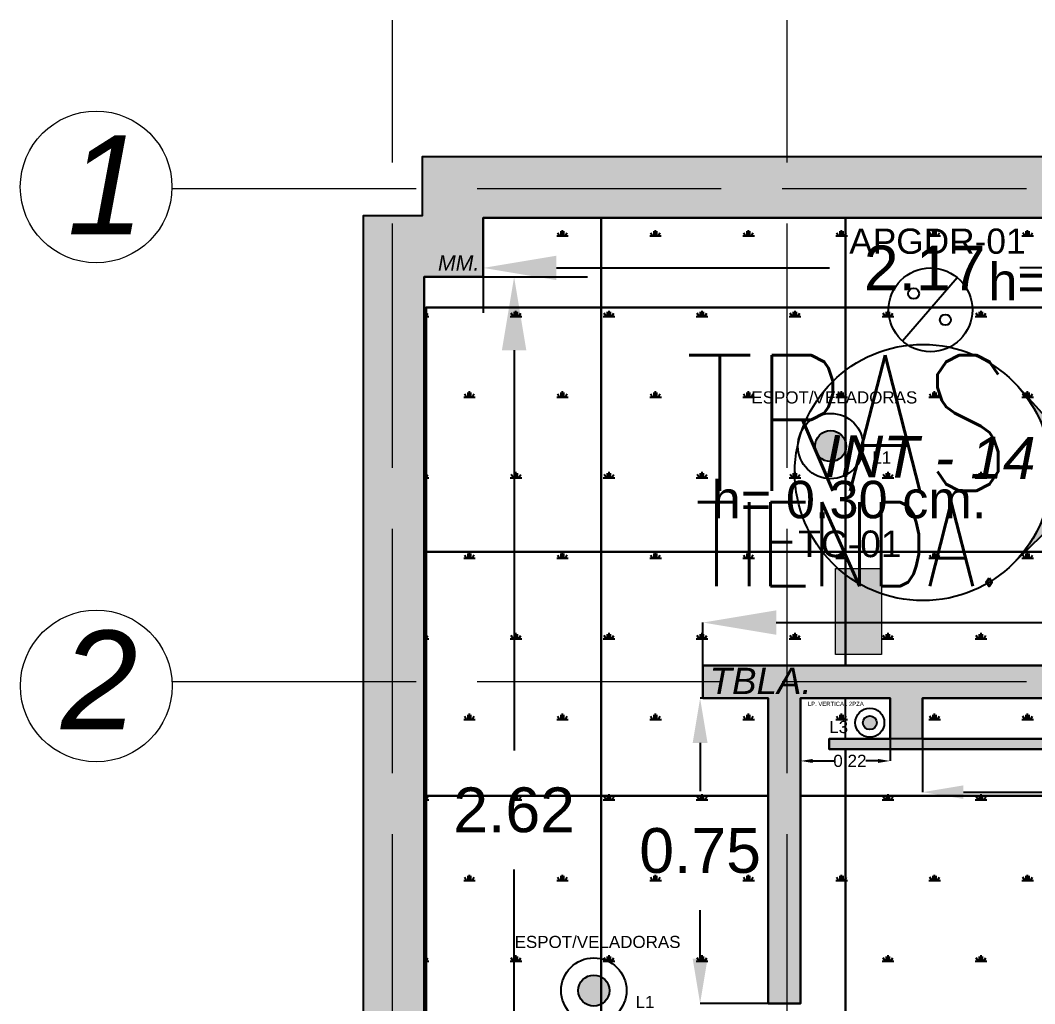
# Model space of a CAD drawing. Header units: millimetres. Extents: x 10930 to 21977, y 3784 to 7635.
# Drawn here: x 10966.453 to 10968.946, y 3820.584 to 3823.001 of the extents above; entities that cross this region are included whole.
import ezdxf

# ---------------------------------------------------------------- set-up
doc = ezdxf.new("R2010")
doc.units = ezdxf.units.MM
doc.linetypes.add('ACAD_ISO02W100', pattern=[15, 12, -3])
for name, color, linetype, lineweight in [('CONTACTOS', 40, 'Continuous', 18), ('COTAS', 161, 'ACAD_ISO02W100', 20), ('INFORMACION DE AREAS', 252, 'Continuous', 18), ('LUMINARIAS', 3, 'Continuous', 18), ('MURO TABLAROKA', 253, 'Continuous', 25), ('PLAFON', 151, 'Continuous', 25)]:
    doc.layers.add(name, color=color, linetype=linetype, lineweight=lineweight)
for name, color, linetype in [('IMAGENES', 191, 'Continuous'), ('MEDIDAS.', 75, 'Continuous'), ('MUROS ACABADO.', 201, 'Continuous'), ('PISO PATIO PUBLICO', 142, 'Continuous'), ('TRAZO ARQUITECTONICO', 251, 'Continuous')]:
    doc.layers.add(name, color=color, linetype=linetype)
doc.styles.add('ROMANS', font='romans.shx', dxfattribs={"width": 0.75})
doc.styles.get("Standard").update_dxf_attribs({"font": 'arial.ttf'})
doc.dimstyles.get("Standard").update_dxf_attribs({"dimtxt": 0.15, "dimasz": 0.18, "dimexe": 0.18, "dimexo": 0.0625, "dimgap": 0.09, "dimtad": 0, "dimtih": 1, "dimtoh": 1, "dimzin": 0, "dimdsep": 46, "dimtxsty": 'Standard', "dimblk2": 'ARCHTICK', "dimcen": 0.09, "dimadec": 0, "dimazin": 0, "dimtfac": 1, "dimtofl": 0, "dimtmove": 0, "dimatfit": 3, "dimfxl": 1, "dimtolj": 1, "dimtzin": 0, "dimarcsym": 0})

# ---------------------------------------------------------------- blocks, each defined once
blk = doc.blocks.new('*D186')
at = {"layer": 'Defpoints', "color": 0, "transparency": 16777216}
for p in [(10967.59033561738, 3822.514856764903), (10969.76033561737, 3822.514856764903), (10969.76033561737, 3822.392102642578)]:
    blk.add_point(p, dxfattribs=at)
at = {"layer": 'MEDIDAS.', "color": 0, "lineweight": -2, "transparency": 16777216}
for p, q in [((10967.59033561738, 3822.452356764903), (10967.59033561738, 3822.282102642578)), ((10969.76033561737, 3822.452356764903), (10969.76033561737, 3822.282102642578)), ((10967.77033561738, 3822.392102642578), (10968.44153275244, 3822.392102642578)), ((10969.58033561737, 3822.392102642578), (10968.90913848232, 3822.392102642578))]:
    blk.add_line(p, q, dxfattribs=at)
at = {"layer": 'MEDIDAS.', "color": 0, "transparency": 16777216}
for points in [[(10967.77033561738, 3822.422102642578), (10967.77033561738, 3822.362102642578), (10967.59033561738, 3822.392102642578)], [(10969.58033561737, 3822.422102642578), (10969.58033561737, 3822.362102642578), (10969.76033561737, 3822.392102642578)]]:
    blk.add_solid(points, dxfattribs=at)
at = {"layer": 'MEDIDAS.', "color": 0, "transparency": 16777216, "insert": (10968.67533561738, 3822.392102642578), "char_height": 0.11, "attachment_point": 5}
blk.add_mtext('\\A1;2.17', dxfattribs=at)
blk = doc.blocks.new('_ArchTick')
at = {"color": 0, "linetype": 'ByBlock', "const_width": 0.15}
blk.add_lwpolyline([(-0.5, -0.5), (0.5, 0.5)], dxfattribs=at)
blk = doc.blocks.new('*D187')
at = {"layer": 'Defpoints', "color": 0, "transparency": 16777216}
for p in [(10968.13033561738, 3821.520730240819), (10968.13033561738, 3821.414856764903), (10972.08033561738, 3821.414856764903)]:
    blk.add_point(p, dxfattribs=at)
at = {"layer": 'MEDIDAS.', "color": 0, "lineweight": -2, "transparency": 16777216}
for p, q in [((10968.13033561738, 3821.414856764903), (10968.13033561738, 3821.520730240819)), ((10968.31033561738, 3821.520730240819), (10969.87209550824, 3821.520730240819)), ((10971.90033561738, 3821.520730240819), (10970.33857572652, 3821.520730240819)), ((10972.08033561738, 3821.414856764903), (10972.08033561738, 3821.520730240819))]:
    blk.add_line(p, q, dxfattribs=at)
at = {"layer": 'MEDIDAS.', "color": 0, "transparency": 16777216}
for points in [[(10968.31033561738, 3821.550730240819), (10968.31033561738, 3821.490730240819), (10968.13033561738, 3821.520730240819)], [(10971.90033561738, 3821.550730240819), (10971.90033561738, 3821.490730240819), (10972.08033561738, 3821.520730240819)]]:
    blk.add_solid(points, dxfattribs=at)
at = {"layer": 'MEDIDAS.', "color": 0, "transparency": 16777216, "insert": (10970.10533561738, 3821.520730240819), "char_height": 0.11, "attachment_point": 5}
blk.add_mtext('\\A1;3.95', dxfattribs=at)
blk = doc.blocks.new('*D188')
at = {"layer": 'Defpoints', "color": 0, "transparency": 16777216}
for p in [(10968.37033561738, 3821.234856764903), (10968.59033561737, 3821.234856764903), (10968.59033561737, 3821.180671051814)]:
    blk.add_point(p, dxfattribs=at)
at = {"layer": 'MEDIDAS.', "color": 0, "lineweight": -2, "transparency": 16777216}
for p, q in [((10968.37033561738, 3821.234856764903), (10968.37033561738, 3821.180671051814)), ((10968.59033561737, 3821.234856764903), (10968.59033561737, 3821.180671051814)), ((10968.40033561738, 3821.180671051814), (10968.45272868971, 3821.180671051814)), ((10968.56033561737, 3821.180671051814), (10968.53034806216, 3821.180671051814))]:
    blk.add_line(p, q, dxfattribs=at)
at = {"layer": 'MEDIDAS.', "color": 0, "transparency": 16777216}
for points in [[(10968.40033561738, 3821.185671051814), (10968.40033561738, 3821.175671051813), (10968.37033561738, 3821.180671051814)], [(10968.56033561737, 3821.185671051814), (10968.56033561737, 3821.175671051813), (10968.59033561737, 3821.180671051814)]]:
    blk.add_solid(points, dxfattribs=at)
at = {"layer": 'MEDIDAS.', "color": 0, "transparency": 16777216, "insert": (10968.49153837593, 3821.180671051814), "char_height": 0.03, "attachment_point": 5}
blk.add_mtext('\\A1;0.22', dxfattribs=at)
blk = doc.blocks.new('*D189')
at = {"layer": 'Defpoints', "color": 0, "transparency": 16777216}
for p in [(10968.67033561737, 3821.234856764903), (10971.78033561738, 3821.234856764903), (10971.78033561738, 3821.103968360661)]:
    blk.add_point(p, dxfattribs=at)
at = {"layer": 'MEDIDAS.', "color": 0, "lineweight": -2, "transparency": 16777216}
for p, q in [((10968.67033561737, 3821.234856764903), (10968.67033561737, 3821.103968360661)), ((10971.78033561738, 3821.234856764903), (10971.78033561738, 3821.103968360661)), ((10968.77033561738, 3821.103968360661), (10970.00312552188, 3821.103968360661)), ((10971.68033561738, 3821.103968360661), (10970.44754571287, 3821.103968360661))]:
    blk.add_line(p, q, dxfattribs=at)
at = {"layer": 'MEDIDAS.', "color": 0, "transparency": 16777216}
for points in [[(10968.77033561738, 3821.120635027328), (10968.77033561738, 3821.087301693995), (10968.67033561737, 3821.103968360661)], [(10971.68033561738, 3821.120635027328), (10971.68033561738, 3821.087301693995), (10971.78033561738, 3821.103968360661)]]:
    blk.add_solid(points, dxfattribs=at)
at = {"layer": 'MEDIDAS.', "color": 0, "transparency": 16777216, "insert": (10970.22533561738, 3821.103968360661), "char_height": 0.11, "attachment_point": 5}
blk.add_mtext('\\A1;3.11', dxfattribs=at)
blk = doc.blocks.new('*D190')
at = {"layer": 'Defpoints', "color": 0, "transparency": 16777216}
for p in [(10968.29033561738, 3821.334856764903), (10968.12342476111, 3820.584856764903), (10968.29033561738, 3820.584856764903)]:
    blk.add_point(p, dxfattribs=at)
at = {"layer": 'MEDIDAS.', "color": 0, "lineweight": -2, "transparency": 16777216}
for p, q in [((10968.29033561738, 3821.334856764903), (10968.12342476111, 3821.334856764903)), ((10968.12342476111, 3821.224856764903), (10968.12342476111, 3821.106019793553)), ((10968.12342476111, 3820.694856764903), (10968.12342476111, 3820.813693736254)), ((10968.29033561738, 3820.584856764903), (10968.12342476111, 3820.584856764903))]:
    blk.add_line(p, q, dxfattribs=at)
at = {"layer": 'MEDIDAS.', "color": 0, "transparency": 16777216}
for points in [[(10968.10509142778, 3821.224856764903), (10968.14175809444, 3821.224856764903), (10968.12342476111, 3821.334856764903)], [(10968.10509142778, 3820.694856764903), (10968.14175809444, 3820.694856764903), (10968.12342476111, 3820.584856764903)]]:
    blk.add_solid(points, dxfattribs=at)
at = {"layer": 'MEDIDAS.', "color": 0, "transparency": 16777216, "insert": (10968.12342476111, 3820.959856764905), "char_height": 0.11, "attachment_point": 5}
blk.add_mtext('\\A1;0.75', dxfattribs=at)
blk = doc.blocks.new('*D191')
at = {"layer": 'Defpoints', "color": 0, "transparency": 16777216}
for p in [(10967.44533561738, 3822.369856764903), (10967.44533561738, 3819.749856764903), (10967.66635054196, 3819.749856764903)]:
    blk.add_point(p, dxfattribs=at)
at = {"layer": 'MEDIDAS.', "color": 0, "lineweight": -2, "transparency": 16777216}
for p, q in [((10967.50783561738, 3822.369856764903), (10967.84635054196, 3822.369856764903)), ((10967.66635054196, 3822.189856764903), (10967.66635054196, 3821.206019793553)), ((10967.66635054196, 3819.929856764903), (10967.66635054196, 3820.913693736254)), ((10967.50783561738, 3819.749856764903), (10967.84635054196, 3819.749856764903))]:
    blk.add_line(p, q, dxfattribs=at)
at = {"layer": 'MEDIDAS.', "color": 0, "transparency": 16777216}
for points in [[(10967.63635054196, 3822.189856764903), (10967.69635054196, 3822.189856764903), (10967.66635054196, 3822.369856764903)], [(10967.63635054196, 3819.929856764903), (10967.69635054196, 3819.929856764903), (10967.66635054196, 3819.749856764903)]]:
    blk.add_solid(points, dxfattribs=at)
at = {"layer": 'MEDIDAS.', "color": 0, "transparency": 16777216, "insert": (10967.66635054196, 3821.059856764905), "char_height": 0.11, "attachment_point": 5}
blk.add_mtext('\\A1;2.62', dxfattribs=at)
blk = doc.blocks.new('ap1')
at = {"layer": 'CONTACTOS', "color": 40, "lineweight": -3}
blk.add_line((10962.78692366162, 3821.962360217649), (10963.02019660574, 3822.232211611167), dxfattribs=at)
for centre, radius in [((10962.90625189517, 3822.094768087514), 0.1785332441323952), ((10962.83415281895, 3822.164337890449), 0.02319879929056726), ((10962.9698698996, 3822.052303243444), 0.02319879929056726)]:
    blk.add_circle(centre, radius, dxfattribs=at)
at = {"layer": 'CONTACTOS', "color": 7}
blk.add_text('APGDR-01', height=0.1076795578653198, dxfattribs=at).set_placement((10962.55961474902, 3822.333851997921))
blk = doc.blocks.new('TAPA CIERGA')
at = {"layer": 'CONTACTOS'}
h = blk.add_hatch(color=256, dxfattribs=at)
h.dxf.hatch_style = 1
h.paths.add_polyline_path([(10982.11597859745, 3765.839178346157), (10982.22915335617, 3765.839178346157), (10982.22915335617, 3765.628634546169), (10982.11597859745, 3765.628634546169)])
blk.add_lwpolyline([(10982.11597859745, 3765.839178346157), (10982.22915335617, 3765.839178346157), (10982.22915335617, 3765.628634546169), (10982.11597859745, 3765.628634546169)], close=True, dxfattribs=at)
at = {"layer": 'CONTACTOS', "color": 7}
blk.add_text('TC-01', height=0.06548849947951645, dxfattribs=at).set_placement((10982.02409604594, 3765.867441449736))
blk = doc.blocks.new('r')
at = {"layer": 'LUMINARIAS', "lineweight": -3}
h = blk.add_hatch(color=3, dxfattribs=at)
h.dxf.hatch_style = 1
edge = h.paths.add_edge_path()
edge.add_arc((10983.48483243996, 3765.622245314481), 0.03056289707998673, 0, 360)
at = {"layer": 'LUMINARIAS', "color": 3, "lineweight": -3}
for radius in [0.06442939389983375, 0.03056289707998673]:
    blk.add_circle((10983.48483243996, 3765.622245314481), radius, dxfattribs=at)
at = {"layer": 'LUMINARIAS', "color": 7}
blk.add_text('ESPOT/VELADORAS', height=0.02391832121973676, dxfattribs=at).set_placement((10983.32878810995, 3765.706099446849))
at = {"layer": 'LUMINARIAS', "color": 10}
blk.add_text('L1', height=0.02391832121973676, dxfattribs=at).set_placement((10983.56698183317, 3765.587746890606))
blk = doc.blocks.new('piso de san isidro')
at = {"layer": 'PISO PATIO PUBLICO', "color": 144}
for points in [[(10967.44533561738, 3822.294856764902), (10967.88033561737, 3822.294856764902), (10967.88033561737, 3822.514856764902), (10967.59033561738, 3822.514856764902)], [(10968.48033561737, 3821.414856764903), (10968.48033561737, 3821.694856764902), (10967.88033561737, 3821.694856764902), (10967.88033561737, 3821.209856764903)], [(10969.08033561737, 3821.414856764903), (10969.08033561737, 3821.694856764902), (10968.48033561737, 3821.694856764902), (10968.48033561737, 3821.414856764903)], [(10968.48033561737, 3821.234856764903), (10968.48033561737, 3821.334856764903)], [(10968.37033561738, 3821.094856764902), (10968.48033561737, 3821.094856764902), (10968.48033561737, 3821.209856764903)], [(10968.48033561737, 3821.209856764903), (10968.48033561737, 3821.094856764902), (10969.08033561737, 3821.094856764902), (10969.08033561737, 3821.209856764903)], [(10968.29033561738, 3821.094856764902), (10967.88033561737, 3821.094856764902), (10967.88033561737, 3820.494856764902), (10968.48033561737, 3820.494856764902), (10968.48033561737, 3821.094856764902), (10968.37033561738, 3821.094856764902)]]:
    blk.add_lwpolyline(points, dxfattribs=at)
for points in [[(10967.88033561737, 3822.294856764902), (10968.48033561737, 3822.294856764902), (10968.48033561737, 3822.514856764902), (10967.88033561737, 3822.514856764902)], [(10968.48033561737, 3822.294856764902), (10969.08033561737, 3822.294856764902), (10969.08033561737, 3822.514856764902), (10968.48033561737, 3822.514856764902)], [(10967.45033561737, 3821.694856764902), (10967.88033561737, 3821.694856764902), (10967.88033561737, 3822.294856764902), (10967.45033561737, 3822.294856764902)], [(10967.88033561737, 3821.694856764902), (10968.48033561737, 3821.694856764902), (10968.48033561737, 3822.294856764902), (10967.88033561737, 3822.294856764902)], [(10968.48033561737, 3821.694856764902), (10969.08033561737, 3821.694856764902), (10969.08033561737, 3822.294856764902), (10968.48033561737, 3822.294856764902)], [(10967.45033561737, 3821.094856764902), (10967.88033561737, 3821.094856764902), (10967.88033561737, 3821.694856764902), (10967.45033561737, 3821.694856764902)], [(10967.45033561737, 3820.494856764902), (10967.88033561737, 3820.494856764902), (10967.88033561737, 3821.094856764902), (10967.45033561737, 3821.094856764902)], [(10968.48033561737, 3820.494856764902), (10969.08033561737, 3820.494856764902), (10969.08033561737, 3821.094856764902), (10968.48033561737, 3821.094856764902)]]:
    blk.add_lwpolyline(points, close=True, dxfattribs=at)
blk = doc.blocks.new('imagen direccion')
at = {"layer": 'IMAGENES'}
h = blk.add_hatch(color=151, dxfattribs=at)
h.dxf.hatch_style = 1
edge = h.paths.add_edge_path()
edge.add_line((10931.04164772395, 3827.909398196083), (10930.81017418893, 3828.095663545286))
edge.add_line((10930.81017418893, 3828.095663545286), (10930.61524931908, 3827.871433589997))
edge.add_arc((10930.84893123699, 3827.660364850604), 0.3148924443465658, 52.26521139902809, 137.9106757064466, ccw=False)
at = {"layer": 'IMAGENES', "color": 151}
blk.add_lwpolyline([(10931.04164772395, 3827.909398196083), (10930.81017418893, 3828.095663545286), (10930.61524931908, 3827.871433589997, -0.3921245748608314), (10931.04164772395, 3827.909398196083, 42.03721698194761)], format="xyb", dxfattribs=at)
blk.add_circle((10930.84893123699, 3827.660364850603), 0.314892444348787, dxfattribs=at)

msp = doc.modelspace()

# ---------------------------------------------------------------- hatches: boundary and pattern name
at = {"layer": 'LUMINARIAS', "lineweight": -3}
h = msp.add_hatch(color=3, dxfattribs=at)
h.dxf.hatch_style = 1
edge = h.paths.add_edge_path()
edge.add_arc((10968.54049035586, 3821.274680385273), 0.01690932828709835, 0, 360)
h = msp.add_hatch(color=3, dxfattribs=at)
h.dxf.hatch_style = 1
edge = h.paths.add_edge_path()
edge.add_arc((10968.54049035586, 3821.274680385273), 0.01690932828709835, 180, 540, ccw=False)
at = {"layer": 'MURO TABLAROKA'}
h = msp.add_hatch(color=151, dxfattribs=at)
h.dxf.hatch_style = 1
h.paths.add_polyline_path([(10969.76038642914, 3821.994856764903), (10969.76038642914, 3822.514856764903), (10969.84038642914, 3822.514856764903), (10969.84038642914, 3821.994856764903)])
h.paths.add_polyline_path([(10968.67038642914, 3821.334856764903), (10968.67038642914, 3821.234856764903), (10968.59038642914, 3821.234856764903), (10968.59038642914, 3821.334856764903)])
h.paths.add_polyline_path([(10968.13038642914, 3821.334856764903), (10968.13038642914, 3821.414856764903), (10972.08038642914, 3821.414856764903), (10972.08038642914, 3821.334856764903)])
h.paths.add_polyline_path([(10968.29038642914, 3820.584856764903), (10968.29038642914, 3821.334856764903), (10968.37038642914, 3821.334856764903), (10968.37038642914, 3820.584856764903)])
h.paths.add_polyline_path([(10971.78038642914, 3821.334856764903), (10971.78038642914, 3821.234856764903), (10971.86038642914, 3821.234856764903), (10971.86038642914, 3821.334856764903)])
h.paths.add_polyline_path([(10968.29033561738, 3819.859856764903), (10968.29033561738, 3819.449856764903), (10968.37033561738, 3819.449856764903), (10968.37033561738, 3819.859856764903)])
h.paths.add_polyline_path([(10967.44538642914, 3819.749856764903), (10968.29045063376, 3819.749856764903), (10968.29045063376, 3819.669856764903), (10967.44538642914, 3819.669856764903)])
h = msp.add_hatch(color=151, dxfattribs=at)
h.dxf.hatch_style = 1
h.paths.add_polyline_path([(10968.44033561738, 3821.234856764903), (10972.01033561738, 3821.234856764903), (10972.01033561738, 3821.209856764903), (10968.44033561738, 3821.209856764903)])
at = {"layer": 'MUROS ACABADO.'}
h = msp.add_hatch(dxfattribs=at)
h.set_pattern_fill('AR-CONC', color=140, scale=0.002)
h.set_pattern_definition([(49.99999999999999, (-21.65943924108797, 51.84960686980048), (0.364369337992008, -0.03187817107780617), [0.0381, -0.4191]), (355, (-21.65943924108797, 51.84960686980048), (-0.07048684284993868, 0.3821136904780703), [0.03048, -0.33528116834]), (100.4514447, (-21.62907522708797, 51.84695036280048), (0.2938824941807066, 0.3502355038243902), [0.03238001759999999, -0.3561804891999999]), (46.18420000000002, (-21.65943924108797, 51.95120686980048), (0.5421580817842598, -0.0840846558654543), [0.05714999999999997, -0.6286499999999996]), (96.63555760999994, (-21.61425944108797, 51.94419986980049), (0.474808268103006, 0.4948522491954431), [0.04857004628, -0.53427121632]), (351.1841511700001, (-21.65943924108797, 51.95120686980048), (0.4748082681299541, 0.4948522491710653), [0.04571993414, -0.50291946384]), (21, (-21.60863924108796, 51.92580686980048), (0.303228782538265, -0.2045303963741752), [0.0381, -0.4191]), (326.0000000000001, (-21.60863924108796, 51.92580686980048), (0.1236040566952941, 0.3683759322446385), [0.03048, -0.33528]), (71.45144499999999, (-21.58337017588796, 51.90876267000048), (0.4268328385574323, 0.1638455377718105), [0.03238001760000001, -0.3561798752]), (37.50000000000001, (-21.65943924108797, 51.84960686980048), (0.006177206501183633, 0.1691100777463062), [0, -0.331216, 0, -0.34036, 0, -0.33655]), (7.499999999999999, (-21.65943924108797, 51.84960686980048), (0.1336393250206115, 0.200361149636239), [0, -0.194056, 0, -0.323596, 0, -0.12827]), (327.5, (-21.77272324108797, 51.84960686980048), (0.2711811903337428, -0.01145748798534689), [0, -0.127, 0, -0.39624, 0, -0.52578]), (317.5, (-21.82352324108797, 51.84960686980048), (0.2962583627720361, 0.05085298206666606), [0, -0.1651, 0, -0.263144, 0, -0.37338])])
h.paths.add_polyline_path([(10972.12033561738, 3812.439856764903), (10972.27033561738, 3812.439856764903), (10972.27033561738, 3812.844856764903), (10972.23033561738, 3812.844856764903), (10972.23033561738, 3821.414856764903), (10972.23033561738, 3822.664856764903), (10967.44033561738, 3822.664856764903), (10967.44033561738, 3822.519856764903), (10967.29533561738, 3822.519856764903), (10967.29533561737, 3812.844856764902), (10967.25533561737, 3812.844856764902), (10967.25533561737, 3812.439856764902), (10967.40533561737, 3812.439856764902), (10967.40533561737, 3812.694856764902), (10967.44533561737, 3812.694856764902), (10967.44533561738, 3822.369856764903), (10967.59033561738, 3822.369856764903), (10967.59033561738, 3822.514856764903), (10972.08033561738, 3822.514856764903), (10972.08033561738, 3821.414856764903), (10972.08033561738, 3812.694856764903), (10972.12033561738, 3812.694856764903)])
at = {"layer": 'PLAFON'}
h = msp.add_hatch(dxfattribs=at)
h.set_pattern_fill('SWAMP', color=142, scale=0.009)
h.set_pattern_definition([(0, (0, 0), (0.1143, 0.1979734071258), [0.028575, -0.200025]), (90, (0.0142875, 0), (-0.1143, 0.1979734071258), [0.0142875, -0.3816593142515999]), (90, (0.017859375, 0), (-0.1143, 0.1979734071258), [0.01143, -0.3845168142515999]), (90, (0.010715625, 0), (-0.1143, 0.1979734071258), [0.01143, -0.3845168142515999]), (59.99999999999999, (0.02143125, 0), (-0.114299999844702, 0.1979734072154613), [0.009144, -0.219456]), (120, (0.007143749999999999, 0), (-0.2285999998447019, 8.966139830590691e-11), [0.009143999999999998, -0.219456])])
h.paths.add_polyline_path([(10972.08033561738, 3819.579856764903), (10972.08033561738, 3821.334856764903), (10971.86033561738, 3821.334856764903), (10971.86033561738, 3821.234856764903), (10972.01033561738, 3821.234856764903), (10972.01033561738, 3821.209856764903), (10968.44033561738, 3821.209856764903), (10968.44033561738, 3821.234856764903), (10968.59033561737, 3821.234856764903), (10968.59033561737, 3821.334856764903), (10968.37033561738, 3821.334856764903), (10968.37033561738, 3820.584856764903), (10968.29033561738, 3820.584856764903), (10968.29033561738, 3821.334856764903), (10968.13033561738, 3821.334856764903), (10968.13033561738, 3821.414856764903), (10972.08033561738, 3821.414856764903), (10972.08033561738, 3822.514856764903), (10969.84033561738, 3822.514856764903), (10969.84033561738, 3821.994856764903), (10969.76033561737, 3821.994856764903), (10969.76033561737, 3822.514856764903), (10967.59033561738, 3822.514856764903), (10967.59033561738, 3822.369856764903), (10967.44533561738, 3822.369856764903), (10967.44533561738, 3819.749856764903), (10968.29033561737, 3819.749856764903), (10968.29033561738, 3819.859856764903), (10968.37033561738, 3819.859856764903), (10968.37033561738, 3819.579379600384)])
at = {"layer": 'PLAFON', "true_color": 0xcce6ff}
h = msp.add_hatch(dxfattribs=at)
h.set_pattern_fill('SWAMP', color=254, scale=0.009000000000000001)
h.set_pattern_definition([(0, (0, 0), (0.1143, 0.1979734071258), [0.028575, -0.200025]), (90, (0.0142875, 0), (-0.1143, 0.1979734071258), [0.0142875, -0.3816593142516]), (90, (0.017859375, 0), (-0.1143, 0.1979734071258), [0.01143, -0.3845168142516001]), (90, (0.010715625, 0), (-0.1143, 0.1979734071258), [0.01143, -0.3845168142516001]), (59.99999999999999, (0.02143125, 0), (-0.114299999844702, 0.1979734072154614), [0.009144000000000001, -0.219456]), (120, (0.007143750000000001, 0), (-0.228599999844702, 8.966139830590692e-11), [0.009144, -0.219456])])
h.paths.add_polyline_path([(10968.67033561737, 3821.334856764903), (10968.67033561737, 3821.234856764903), (10971.78033561738, 3821.234856764903), (10971.78033561738, 3821.334856764903)])

# ---------------------------------------------------------------- linework, layer by layer
at = {"layer": 'COTAS', "color": 166, "ltscale": 0.05}
for p, q in [((10967.36783561738, 3812.150946407964), (10967.36783561738, 3823.000614621326)), ((10968.33753427228, 3812.150946407964), (10968.33753427228, 3823.000614621326)), ((10966.82545858913, 3822.587038672472), (10972.73103242829, 3822.587038672473)), ((10966.82545858913, 3821.375913572957), (10972.73103242829, 3821.375913572957))]:
    msp.add_line(p, q, dxfattribs=at)
at = {"layer": 'COTAS', "color": 166}
for centre in [(10966.63910465423, 3822.591154769828), (10966.63937847313, 3821.365008448509)]:
    msp.add_circle(centre, 0.1863993865534202, dxfattribs=at)
at = {"layer": 'LUMINARIAS', "color": 3, "lineweight": -3}
for radius in [0.03564641695909326, 0.01690932828709835]:
    msp.add_circle((10968.54049035586, 3821.274680385273), radius, dxfattribs=at)
at = {"layer": 'MURO TABLAROKA'}
msp.add_line((10968.44033561738, 3821.209856764903), (10972.01033561738, 3821.209856764903), dxfattribs=at)
at = {"layer": 'MURO TABLAROKA', "color": 140}
for points in [[(10968.29033561738, 3821.334856764903), (10968.13033561738, 3821.334856764903), (10968.13033561738, 3821.414856764903), (10972.08033561738, 3821.414856764903), (10972.08033561738, 3821.334856764903), (10971.86033561738, 3821.334856764903)], [(10968.37033561738, 3821.334856764903), (10968.37033561738, 3820.584856764903), (10968.29033561738, 3820.584856764903), (10968.29033561738, 3821.334856764903)], [(10968.59033561737, 3821.334856764903), (10968.37033561738, 3821.334856764903)], [(10968.67033561737, 3821.334856764903), (10968.67033561737, 3821.234856764903), (10968.59033561737, 3821.234856764903), (10968.59033561737, 3821.334856764903)], [(10971.78033561738, 3821.334856764903), (10968.67033561737, 3821.334856764903)], [(10971.86033561738, 3821.234856764903), (10972.01033561738, 3821.234856764903), (10972.01033561738, 3821.209856764903), (10968.44033561738, 3821.209856764903), (10968.44033561738, 3821.234856764903)], [(10968.67033561737, 3821.234856764903), (10971.78033561738, 3821.234856764903)]]:
    msp.add_lwpolyline(points, dxfattribs=at)
at = {"layer": 'MURO TABLAROKA'}
msp.add_lwpolyline([(10968.67033561737, 3821.234856764903), (10968.67033561737, 3821.334856764903), (10971.78033561738, 3821.334856764903), (10971.78033561738, 3821.234856764903)], close=True, dxfattribs=at)
at = {"layer": 'MUROS ACABADO.', "color": 140}
msp.add_lwpolyline([(10972.12033561738, 3812.439856764903), (10972.27033561738, 3812.439856764903), (10972.27033561738, 3812.844856764903), (10972.23033561738, 3812.844856764903), (10972.23033561738, 3821.414856764903), (10972.23033561738, 3822.664856764903), (10967.44033561738, 3822.664856764903), (10967.44033561738, 3822.519856764903), (10967.29533561738, 3822.519856764903), (10967.29533561737, 3812.844856764902), (10967.25533561737, 3812.844856764902), (10967.25533561737, 3812.439856764902), (10967.40533561737, 3812.439856764902), (10967.40533561737, 3812.694856764902), (10967.44533561737, 3812.694856764902), (10967.44533561738, 3822.369856764903), (10967.59033561738, 3822.369856764903), (10967.59033561738, 3822.514856764903), (10972.08033561738, 3822.514856764903), (10972.08033561738, 3821.414856764903), (10972.08033561738, 3812.694856764903), (10972.12033561738, 3812.694856764903)], close=True, dxfattribs=at)
at = {"layer": 'PISO PATIO PUBLICO', "color": 144}
msp.add_lwpolyline([(10967.88033561737, 3821.209856764903), (10967.88033561737, 3821.094856764902), (10968.29033561738, 3821.094856764902)], dxfattribs=at)
at = {"layer": 'PLAFON', "color": 144}
for points in [[(10969.76033561737, 3822.514856764903), (10967.59033561738, 3822.514856764903), (10967.59033561738, 3822.369856764903), (10967.44533561738, 3822.369856764903), (10967.44533561738, 3819.749856764903), (10968.29033561737, 3819.749856764903), (10968.29033561738, 3819.859856764903), (10968.37033561738, 3819.859856764903), (10968.37033561738, 3819.579379600384), (10972.08033561738, 3819.579856764903)], [(10972.01033561738, 3821.209856764903), (10968.44033561738, 3821.209856764903), (10968.44033561738, 3821.234856764903), (10968.59033561737, 3821.234856764903), (10968.59033561737, 3821.334856764903), (10968.37033561738, 3821.334856764903), (10968.37033561738, 3820.584856764903), (10968.29033561738, 3820.584856764903), (10968.29033561738, 3821.334856764903), (10968.13033561738, 3821.334856764903), (10968.13033561738, 3821.414856764903), (10972.08033561738, 3821.414856764903)], [(10968.67033561737, 3821.334856764903), (10968.67033561737, 3821.234856764903), (10971.78033561738, 3821.234856764903), (10971.78033561738, 3821.334856764903), (10968.67033561737, 3821.334856764903)]]:
    msp.add_lwpolyline(points, dxfattribs=at)
at = {"layer": 'TRAZO ARQUITECTONICO'}
for p, q in [((10972.23033561738, 3822.664856764903), (10967.44033561738, 3822.664856764903)), ((10967.44033561738, 3822.664856764903), (10967.44033561738, 3822.519856764903)), ((10967.44033561738, 3822.519856764903), (10967.29533561738, 3822.519856764903)), ((10967.29533561738, 3822.519856764903), (10967.29533561737, 3812.844856764902)), ((10967.59033561738, 3822.369856764903), (10967.59033561738, 3822.514856764903)), ((10967.59033561738, 3822.514856764903), (10969.76033561737, 3822.514856764903)), ((10967.44533561738, 3819.749856764903), (10967.44533561738, 3822.369856764903)), ((10967.44533561738, 3822.369856764903), (10967.59033561738, 3822.369856764903)), ((10972.08033561738, 3821.414856764903), (10968.13033561738, 3821.414856764903)), ((10968.13033561738, 3821.414856764903), (10968.13033561738, 3821.334856764903)), ((10968.13033561738, 3821.334856764903), (10968.29033561738, 3821.334856764903)), ((10968.29033561738, 3821.334856764903), (10968.29033561738, 3820.584856764903)), ((10968.37033561738, 3820.584856764903), (10968.37033561738, 3821.334856764903)), ((10968.37033561738, 3821.334856764903), (10968.59033561737, 3821.334856764903)), ((10968.59033561737, 3821.334856764903), (10968.59033561737, 3821.234856764903)), ((10968.59033561737, 3821.234856764903), (10968.44033561738, 3821.234856764903)), ((10968.44033561738, 3821.234856764903), (10968.44033561738, 3821.209856764903)), ((10968.29033561738, 3820.584856764903), (10968.37033561738, 3820.584856764903))]:
    msp.add_line(p, q, dxfattribs=at)
for points in [[(10968.44033561738, 3821.234856764903), (10968.59033561737, 3821.234856764903)], [(10972.01033561738, 3821.234856764903), (10972.01033561738, 3821.209856764903), (10968.44033561738, 3821.209856764903), (10968.44033561738, 3821.234856764903), (10968.59033561737, 3821.234856764903)]]:
    msp.add_lwpolyline(points, dxfattribs=at)

# ---------------------------------------------------------------- block references
at = {"layer": 'CONTACTOS', "color": 5, "xscale": 0.5761938905787997, "yscale": 0.5761938905787997, "zscale": 0.5761938905787997}
msp.add_blockref('ap1', (4651.929949790368, 1620.021421202542), dxfattribs=at)
at = {"layer": 'CONTACTOS', "color": 144}
msp.add_blockref('TAPA CIERGA', (-13.65980464216409, 55.81396579692), dxfattribs=at)
at = {"layer": 'IMAGENES', "color": 255}
for p, rotation in [((8458.902603052216, 15128.32586787508), 263.2166698479708), ((10024.03655151141, -7722.893496417922), 66.02273967739596)]:
    msp.add_blockref('imagen direccion', p, dxfattribs=dict(at, rotation=rotation))
at = {"layer": 'LUMINARIAS', "color": 144, "xscale": 1.247723567008076, "yscale": 1.247723567008076, "zscale": 1.247723567008076}
for p in [(-2735.908752515511, -876.5012294218797), (-2736.49064079237, -877.8391766264364)]:
    msp.add_blockref('r', p, dxfattribs=at)
at = {"layer": 'PISO PATIO PUBLICO', "color": 144}
msp.add_blockref('piso de san isidro', (0, 0), dxfattribs=at)

# ---------------------------------------------------------------- texts
at = {"layer": 'CONTACTOS', "color": 132}
for s, p in [('h= 1.10 mts.', (10968.83180737184, 3822.312508616938)), ('h= 0.30 cm.', (10968.15174300726, 3821.776956944525))]:
    msp.add_text(s, height=0.09204336248979246, dxfattribs=at).set_placement(p)
at = {"layer": 'COTAS', "color": 166, "char_height": 0.2428180434479124, "attachment_point": 1}
for s, width, insert in [('{\\fArial|b0|i1|c0|p34;1}', 0.2428180434479124, (10966.56853458406, 3822.717842806792)), ('{\\fArial|b0|i1|c0|p34;2}', 0.03032255829748465, (10966.55267485867, 3821.500867356165))]:
    msp.add_mtext_dynamic_manual_height_columns(s, width=width, gutter_width=8.818076655504683, heights=[0], dxfattribs=dict(at, insert=insert))
at = {"layer": 'IMAGENES', "color": 7, "insert": (10968.42980545142, 3821.981533345684), "char_height": 0.1027580083217997, "attachment_point": 1, "rotation": 359.41008879919946}
msp.add_mtext_dynamic_manual_height_columns('{\\fArial|b0|i1|c0|p34;\\C230;INT - 14}', width=1.882024178065194, gutter_width=12.5, heights=[0], dxfattribs=at)
at = {"layer": 'INFORMACION DE AREAS', "color": 144, "style": 'ROMANS', "width": 0.75}
for s, height, p in [('TRAS', 0.3328015998451186, (10968.08601522592, 3821.844761033206)), ('TIENDA.', 0.2062230420754763, (10968.11102266608, 3821.610256210558))]:
    msp.add_text(s, height=height, dxfattribs=at).set_placement(p)
at = {"layer": 'LUMINARIAS', "color": 7}
msp.add_text('LP. VERTICAL 2PZA', height=0.01040882069670811, dxfattribs=at).set_placement((10968.38820630666, 3821.315775667447))
at = {"layer": 'LUMINARIAS', "color": 10}
msp.add_text('L3', height=0.02984345306913492, dxfattribs=at).set_placement((10968.44080947594, 3821.249156370519))
at = {"layer": 'MURO TABLAROKA', "color": 144, "insert": (10968.14658459345, 3821.40955793363), "char_height": 0.06467380384974303, "attachment_point": 1}
msp.add_mtext_dynamic_manual_height_columns('{\\fArial|b0|i1|c0|p34;TBLA.}', width=3.702998878402042, gutter_width=12.5, heights=[0], dxfattribs=at)
at = {"layer": 'MUROS ACABADO.', "color": 151, "insert": (10967.47932819515, 3822.423128556869), "char_height": 0.03737729643636607, "attachment_point": 1}
msp.add_mtext_dynamic_manual_height_columns('{\\fArial|b0|i1|c0|p34;MM.}', width=3.702998878402042, gutter_width=12.5, heights=[0], dxfattribs=at)

# ---------------------------------------------------------------- dimensions: what is measured, and where the dimension line sits
at = {"layer": 'MEDIDAS.', "color": 144}
for base, p1, p2, override, picture, middle in [((10969.76033561737, 3822.392102642578), (10967.59033561738, 3822.514856764903), (10969.76033561737, 3822.514856764903), {"dimtxt": 0.11, "dimexe": 0.11}, '*D186', (10968.67533561738, 3822.392102642578)), ((10968.13033561738, 3821.520730240819), (10972.08033561738, 3821.414856764903), (10968.13033561738, 3821.414856764903), {"dimtxt": 0.11, "dimexe": 0, "dimexo": 0}, '*D187', (10970.10533561738, 3821.520730240819)), ((10971.78033561738, 3821.103968360661), (10968.67033561737, 3821.234856764903), (10971.78033561738, 3821.234856764903), {"dimtxt": 0.11, "dimasz": 0.1, "dimexe": 0, "dimexo": 0}, '*D189', (10970.22533561738, 3821.103968360661))]:
    dim = msp.add_linear_dim(base=base, p1=p1, p2=p2, dimstyle='Standard', override=override, dxfattribs=at)
    dim.commit()
    dim.dimension.update_dxf_attribs({"geometry": picture, "text_midpoint": middle})
dim = msp.add_linear_dim(base=(10967.66635054196, 3819.749856764903), p1=(10967.44533561738, 3822.369856764903), p2=(10967.44533561738, 3819.749856764903), angle=90, dimstyle='Standard', override={"dimtxt": 0.11}, dxfattribs=at)
dim.commit()
dim.dimension.update_dxf_attribs({"geometry": '*D191', "text_midpoint": (10967.66635054196, 3821.059856764905)})
at = {"layer": 'MEDIDAS.', "color": 142}
dim = msp.add_linear_dim(base=(10968.12342476111, 3820.584856764903), p1=(10968.29033561738, 3821.334856764903), p2=(10968.29033561738, 3820.584856764903), angle=90, dimstyle='Standard', override={"dimtxt": 0.11, "dimasz": 0.11, "dimexe": 0, "dimexo": 0}, dxfattribs=at)
dim.commit()
dim.dimension.update_dxf_attribs({"geometry": '*D190', "text_midpoint": (10968.12342476111, 3820.959856764905), "dimtype": 160})
dim = msp.add_linear_dim(base=(10968.59033561737, 3821.180671051814), p1=(10968.37033561738, 3821.234856764903), p2=(10968.59033561737, 3821.234856764903), dimstyle='Standard', override={"dimtxt": 0.03, "dimasz": 0.03, "dimexe": 0, "dimexo": 0, "dimgap": 0}, dxfattribs=at)
dim.commit()
dim.dimension.update_dxf_attribs({"geometry": '*D188', "text_midpoint": (10968.49153837593, 3821.180671051814), "dimtype": 160})

doc.saveas('drawing.dxf')
